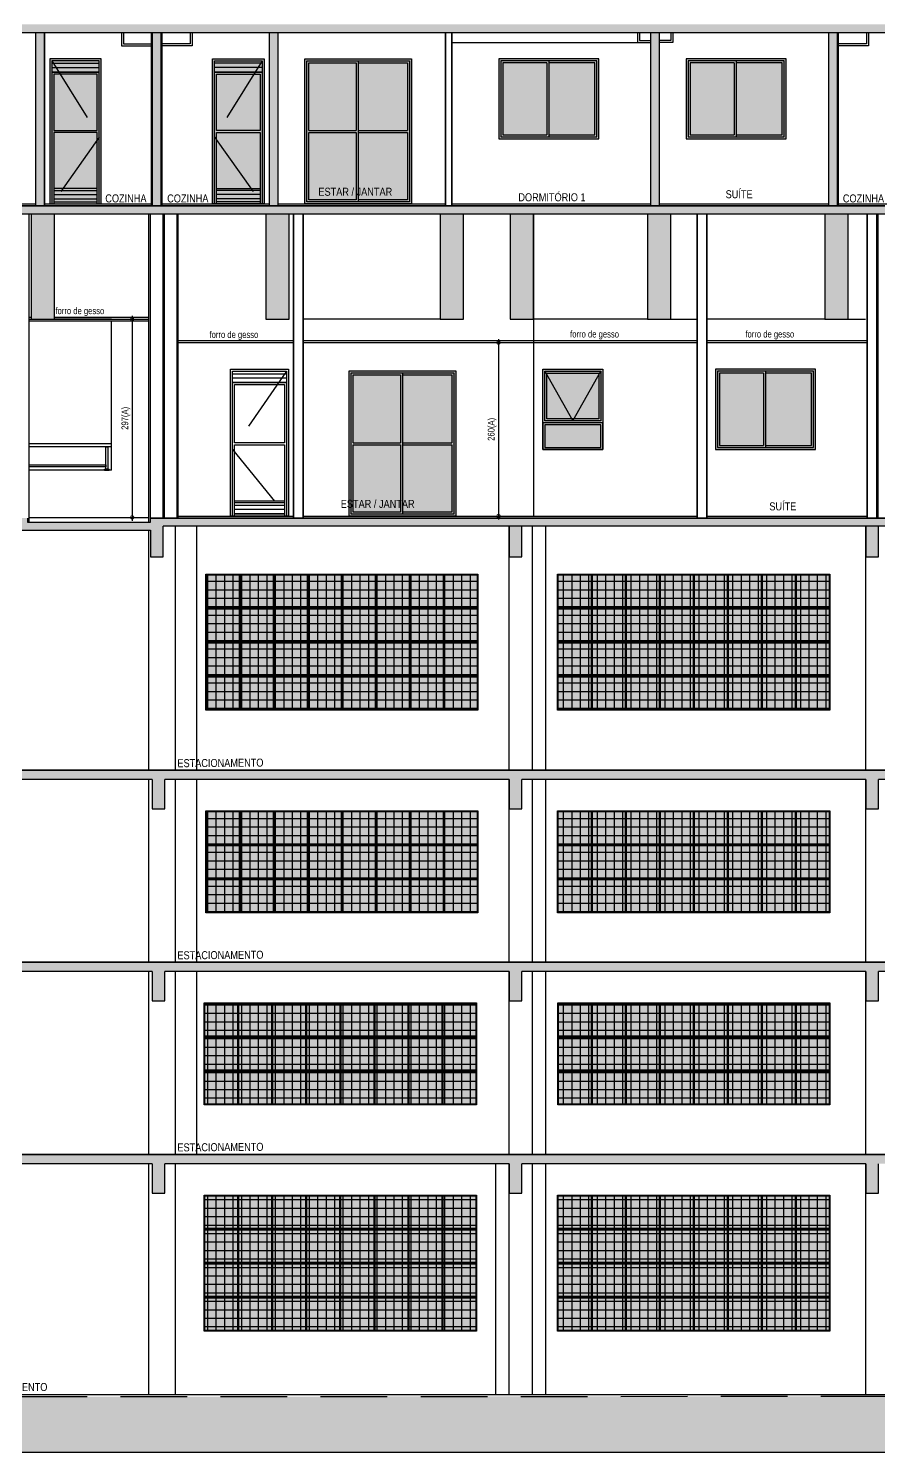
# Model space of a CAD drawing. Header units: metres. Extents: x -9138 to -7768, y 20 to 184.
# Drawn here: x -9044.33 to -9031.58, y 20.33 to 41.68 of the extents above; entities that cross this region are included whole.
import ezdxf
from ezdxf.enums import TextEntityAlignment as Align

# ---------------------------------------------------------------- set-up
doc = ezdxf.new("R2010")
doc.units = ezdxf.units.M
doc.linetypes.add('CTE ELEV$0$DASHEDX2', pattern=[1.5, 1, -0.5])
for name, color, linetype in [('ARQ-DIM EMBASAM', 2, 'Continuous'), ('CTE ELEV$0$ARQ-ALV ACAB', 4, 'Continuous'), ('CTE ELEV$0$ARQ-ALV OSSO', 5, 'Continuous'), ('CTE ELEV$0$ARQ-AUX', 7, 'Continuous'), ('CTE ELEV$0$ARQ-AUX1', 1, 'Continuous'), ('CTE ELEV$0$ARQ-CAX', 1, 'Continuous'), ('CTE ELEV$0$ARQ-DIM', 2, 'Continuous'), ('CTE ELEV$0$ARQ-EST', 2, 'Continuous'), ('CTE ELEV$0$ARQ-PRJ', 7, 'CTE ELEV$0$DASHEDX2'), ('CTE ELEV$0$ARQ-TXT', 2, 'Continuous'), ('CTE ELEV$0$ES-CORTE', 2, 'Continuous')]:
    doc.layers.add(name, color=color, linetype=linetype)
doc.layers.add('CTE ELEV$0$COR-CAIX', color=7, linetype='Continuous', true_color=0x45494e)
doc.styles.add('CTE ELEV$0$Adesa', font='ARIALN.TTF')
doc.dimstyles.new('CTE ELEV$0$ADESA 1-0050', dxfattribs={"dimtxt": 0.1, "dimasz": 0.1, "dimexe": 0.05, "dimexo": 0.05, "dimgap": 0.03, "dimtad": 1, "dimdec": 1, "dimlfac": 100, "dimzin": 12, "dimtxsty": 'CTE ELEV$0$Adesa', "dimblk": 'CTE ELEV$0$_DotSmall', "dimcen": 1, "dimdle": 0.05, "dimclrd": 1, "dimclre": 1, "dimclrt": 256, "dimazin": 3, "dimtm": 1e-09, "dimtfac": 1, "dimtdec": 1, "dimtmove": 1, "dimatfit": 0, "dimldrblk": 'CTE ELEV$0$_DotSmall', "dimfxl": 0.8, "dimtvp": 2, "dimtolj": 1, "dimtzin": 0, "dimarcsym": 0})

# ---------------------------------------------------------------- blocks, each defined once
blk = doc.blocks.new('CTE ELEV$0$V NEOREX 18')
at = {"layer": 'CTE ELEV$0$ARQ-AUX'}
h = blk.add_hatch(dxfattribs=at)
h.set_pattern_fill('NET', color=256, scale=0.04)
h.set_pattern_definition([(0, (0.255, 0.5), (0, 0.127), []), (90, (0.255, 0.5), (-0.127, 8e-18), [])])
h.paths.add_polyline_path([(0.01, 0.5), (0.01, 0.01), (0.5, 0.01), (0.5, 0.5)])
at = {"layer": 'CTE ELEV$0$COR-CAIX'}
h = blk.add_hatch(color=256, dxfattribs=at)
h.dxf.hatch_style = 1
h.paths.add_polyline_path([(0, 0.51), (0.51, 0.51), (0.51, 0), (0, 0)])
at = {"layer": 'CTE ELEV$0$ARQ-AUX'}
for points in [[(0, 0.51), (0.51, 0.51), (0.51, 0), (0, 0)], [(0.01, 0.5), (0.5, 0.5), (0.5, 0.01), (0.01, 0.01)]]:
    blk.add_lwpolyline(points, close=True, dxfattribs=at)
blk = doc.blocks.new('CTE ELEV$0$CT AA 1 ANDAR')
at = {"layer": 'CTE ELEV$0$ES-CORTE'}
h = blk.add_hatch(color=8, dxfattribs=at)
h.dxf.hatch_style = 1
h.paths.add_polyline_path([(-26.101, 3.6), (-31.555, 3.6), (-31.555, 3.46), (-26.101, 3.46)])
h.paths.add_polyline_path([(-31.775, 3.6), (-31.965, 3.6), (-31.965, 3.02), (-31.775, 3.02)])
h.paths.add_polyline_path([(-31.555, 0), (-31.555, 3.6), (-31.745, 3.6), (-31.745, 3.48), (-31.745, 0)])
h.paths.add_polyline_path([(-26.101, 3.6), (-26.101, 3.02), (-25.911, 3.02), (-25.911, 3.46), (-20.651, 3.46), (-20.651, 3.02), (-20.461, 3.02), (-20.461, 3.46), (-15.301, 3.46), (-15.301, 3.02), (-15.111, 3.02), (-15.111, 3.46), (-9.951, 3.46), (-9.951, 3.02), (-9.761, 3.02), (-9.761, 3.46), (-4.601, 3.46), (-4.601, 3.02), (-4.411, 3.02), (-4.411, 3.46), (-0.415, 3.46), (-0.415, 0), (-0.225, 0), (-0.225, 3.6)])
at = {"layer": 'CTE ELEV$0$ARQ-AUX'}
for p, q in [((-15.501, 0), (-15.501, 3.46)), ((-14.751, 0), (-14.751, 3.46))]:
    blk.add_line(p, q, dxfattribs=at)
at = {"layer": 'CTE ELEV$0$ARQ-AUX1'}
for p, q in [((-20.701, 0), (-20.701, 3.46)), ((-20.701, 0), (-20.701, 3.46)), ((-20.301, 0), (-20.301, 3.46)), ((-15.301, 0), (-15.301, 3.46)), ((-15.301, 0), (-15.301, 3.46)), ((-14.951, 0), (-14.951, 3.46)), ((-14.951, 0), (-14.951, 3.46)), ((-9.951, 0), (-9.951, 3.46)), ((-9.951, 0), (-9.951, 3.46))]:
    blk.add_line(p, q, dxfattribs=at)
at = {"layer": 'CTE ELEV$0$ES-CORTE'}
for p, q in [((-0.225, 3.6, 0), (-31.555, 3.6, 0)), ((-0.225, 3.6, 0), (-26.101, 3.6, 0)), ((-20.651, 3.46), (-25.911, 3.46)), ((-20.651, 3.46), (-25.911, 3.46)), ((-15.301, 3.46), (-20.461, 3.46)), ((-15.301, 3.46), (-20.461, 3.46)), ((-9.951, 3.46), (-15.111, 3.46)), ((-9.951, 3.46), (-15.111, 3.46)), ((-41.797, 0), (40.794, 0)), ((-41.797, 0), (40.794, 0))]:
    blk.add_line(p, q, dxfattribs=at)
for points in [[(-20.651, 3.46), (-20.651, 3.02), (-20.461, 3.02), (-20.461, 3.46)], [(-20.651, 3.46), (-20.651, 3.02), (-20.461, 3.02), (-20.461, 3.46)], [(-15.301, 3.46), (-15.301, 3.02), (-15.111, 3.02), (-15.111, 3.46)], [(-15.301, 3.46), (-15.301, 3.02), (-15.111, 3.02), (-15.111, 3.46)], [(-9.951, 3.46), (-9.951, 3.02), (-9.761, 3.02), (-9.761, 3.46)], [(-9.951, 3.46), (-9.951, 3.02), (-9.761, 3.02), (-9.761, 3.46)]]:
    blk.add_lwpolyline(points, dxfattribs=at)
at = {"layer": 'CTE ELEV$0$ARQ-AUX1'}
for p in [(-19.871, 2.48, 0), (-19.871, 2.48, 0), (-19.361, 2.48, 0), (-19.361, 2.48, 0), (-18.851, 2.48, 0), (-18.851, 2.48, 0), (-18.341, 2.48, 0), (-18.341, 2.48, 0), (-17.831, 2.48, 0), (-17.831, 2.48, 0), (-17.321, 2.48), (-17.321, 2.48), (-16.811, 2.48), (-16.811, 2.48), (-16.301, 2.48), (-16.301, 2.48), (-14.572, 2.48), (-14.572, 2.48), (-14.062, 2.48), (-14.062, 2.48), (-13.552, 2.48), (-13.552, 2.48), (-13.042, 2.48), (-13.042, 2.48), (-12.532, 2.48), (-12.532, 2.48), (-12.022, 2.48), (-12.022, 2.48), (-11.512, 2.48), (-11.512, 2.48), (-11.002, 2.48), (-11.002, 2.48), (-19.871, 1.97, 0), (-19.871, 1.97, 0), (-19.361, 1.97, 0), (-19.361, 1.97, 0), (-18.851, 1.97, 0), (-18.851, 1.97, 0), (-18.341, 1.97, 0), (-18.341, 1.97, 0), (-17.831, 1.97, 0), (-17.831, 1.97, 0), (-17.321, 1.97), (-17.321, 1.97), (-16.811, 1.97), (-16.811, 1.97), (-16.301, 1.97), (-16.301, 1.97), (-14.572, 1.97), (-14.572, 1.97), (-14.062, 1.97), (-14.062, 1.97), (-13.552, 1.97), (-13.552, 1.97), (-13.042, 1.97), (-13.042, 1.97), (-12.532, 1.97), (-12.532, 1.97), (-12.022, 1.97), (-12.022, 1.97), (-11.512, 1.97), (-11.512, 1.97), (-11.002, 1.97), (-11.002, 1.97), (-19.871, 1.46, 0), (-19.871, 1.46, 0), (-19.361, 1.46, 0), (-19.361, 1.46, 0), (-18.851, 1.46, 0), (-18.851, 1.46, 0), (-18.341, 1.46, 0), (-18.341, 1.46, 0), (-17.831, 1.46, 0), (-17.831, 1.46, 0), (-17.321, 1.46), (-17.321, 1.46), (-16.811, 1.46), (-16.811, 1.46), (-16.301, 1.46), (-16.301, 1.46), (-14.572, 1.46), (-14.572, 1.46), (-14.062, 1.46), (-14.062, 1.46), (-13.552, 1.46), (-13.552, 1.46), (-13.042, 1.46), (-13.042, 1.46), (-12.532, 1.46), (-12.532, 1.46), (-12.022, 1.46), (-12.022, 1.46), (-11.512, 1.46), (-11.512, 1.46), (-11.002, 1.46), (-11.002, 1.46), (-19.871, 0.95, 0), (-19.871, 0.95, 0), (-19.361, 0.95, 0), (-19.361, 0.95, 0), (-18.851, 0.95, 0), (-18.851, 0.95, 0), (-18.341, 0.95, 0), (-18.341, 0.95, 0), (-17.831, 0.95, 0), (-17.831, 0.95, 0), (-17.321, 0.95, 0), (-17.321, 0.95, 0), (-16.811, 0.95, 0), (-16.811, 0.95, 0), (-16.301, 0.95, 0), (-16.301, 0.95, 0), (-14.572, 0.95), (-14.572, 0.95), (-14.062, 0.95), (-14.062, 0.95), (-13.552, 0.95), (-13.552, 0.95), (-13.042, 0.95), (-13.042, 0.95), (-12.532, 0.95), (-12.532, 0.95), (-12.022, 0.95), (-12.022, 0.95), (-11.512, 0.95), (-11.512, 0.95), (-11.002, 0.95), (-11.002, 0.95)]:
    blk.add_blockref('CTE ELEV$0$V NEOREX 18', p, dxfattribs=at)
at = {"layer": 'CTE ELEV$0$ARQ-TXT', "style": 'CTE ELEV$0$Adesa'}
blk.add_text('ESTACIONAMENTO', height=0.12, rotation=0.4387, dxfattribs=at).set_placement((-22.868, 0.048, -0.035), align=Align.CENTER)
blk = doc.blocks.new('CTE ELEV$0$CT AA 2 ANDAR')
at = {"layer": 'CTE ELEV$0$ES-CORTE'}
h = blk.add_hatch(color=8, dxfattribs=at)
h.dxf.hatch_style = 1
h.paths.add_polyline_path([(-4.4108, 3.2749), (-0.4154, 3.2749), (-0.4154, 0.5349), (-0.2254, 0.5349), (-0.2254, 3.4149), (-31.7453, 3.4149), (-31.7453, 3.2749), (-31.7453, 0.5349), (-31.5553, 0.5349), (-31.5553, 3.2749), (-26.1008, 3.2749), (-26.1008, 2.8349), (-25.9108, 2.8349), (-25.9108, 3.2749), (-20.6508, 3.2749), (-20.6508, 2.8349), (-20.4608, 2.8349), (-20.4608, 3.2749), (-15.3008, 3.2749), (-15.3008, 2.8349), (-15.1108, 2.8349), (-15.1108, 3.2749), (-9.9508, 3.2749), (-9.9508, 2.8349), (-9.7608, 2.8349), (-9.7608, 3.2749), (-4.6008, 3.2749), (-4.6008, 2.835), (-4.4108, 2.8348)])
at = {"layer": 'CTE ELEV$0$ARQ-AUX'}
for p, q in [((-19.9808, 0.5349), (-19.9808, 3.2749)), ((-14.7508, 0.5349, 0), (-14.7508, 3.2749, 0))]:
    blk.add_line(p, q, dxfattribs=at)
at = {"layer": 'CTE ELEV$0$ARQ-AUX1'}
for p, q in [((-20.7008, 0.5349), (-20.7008, 3.2749)), ((-20.3008, 0.5349), (-20.3008, 3.2749)), ((-15.3008, 0.5349), (-15.3008, 3.2749)), ((-14.9508, 0.5349), (-14.9508, 3.2749)), ((-9.9508, 0.5349), (-9.9508, 3.2749))]:
    blk.add_line(p, q, dxfattribs=at)
at = {"layer": 'CTE ELEV$0$ES-CORTE'}
for p, q in [((-0.2254, 3.4149, 0), (-31.7453, 3.4149)), ((-20.6508, 3.2749), (-25.9108, 3.2749)), ((-15.3008, 3.2749), (-20.4608, 3.2749)), ((-9.9508, 3.2749), (-15.1108, 3.2749)), ((-4.6008, 3.2749), (-9.7608, 3.2749)), ((-26.1008, 0.5349, 0), (1.6062, 0.5349, 0))]:
    blk.add_line(p, q, dxfattribs=at)
for points in [[(-20.6508, 3.2749), (-20.6508, 2.8349), (-20.4608, 2.8349), (-20.4608, 3.2749)], [(-15.3008, 3.2749), (-15.3008, 2.8349), (-15.1108, 2.8349), (-15.1108, 3.2749)], [(-9.9508, 3.2749), (-9.9508, 2.8349), (-9.7608, 2.8349), (-9.7608, 3.2749)]]:
    blk.add_lwpolyline(points, dxfattribs=at)
at = {"layer": 'CTE ELEV$0$ARQ-AUX1'}
for p in [(-19.8708, 2.2956, 0), (-19.3608, 2.2956, 0), (-18.8508, 2.2956, 0), (-18.3408, 2.2956, 0), (-17.8308, 2.2956, 0), (-17.3208, 2.2956, 0), (-16.8108, 2.2956, 0), (-16.3008, 2.2956, 0), (-14.5715, 2.2956), (-14.0615, 2.2956), (-13.5515, 2.2956), (-13.0415, 2.2956), (-12.5315, 2.2956), (-12.0215, 2.2956), (-11.5115, 2.2956), (-11.0015, 2.2956), (-19.8708, 1.7856, 0), (-19.3608, 1.7856, 0), (-18.8508, 1.7856, 0), (-18.3408, 1.7856, 0), (-17.8308, 1.7856, 0), (-17.3208, 1.7856, 0), (-16.8108, 1.7856, 0), (-16.3008, 1.7856, 0), (-14.5715, 1.7856), (-14.0615, 1.7856), (-13.5515, 1.7856), (-13.0415, 1.7856), (-12.5315, 1.7856), (-12.0215, 1.7856), (-11.5115, 1.7856), (-11.0015, 1.7856), (-19.8708, 1.2756, 0), (-19.3608, 1.2756, 0), (-18.8508, 1.2756, 0), (-18.3408, 1.2756, 0), (-17.8308, 1.2756, 0), (-17.3208, 1.2756, 0), (-16.8108, 1.2756, 0), (-16.3008, 1.2756, 0), (-14.5715, 1.2756), (-14.0615, 1.2756), (-13.5515, 1.2756), (-13.0415, 1.2756), (-12.5315, 1.2756), (-12.0215, 1.2756), (-11.5115, 1.2756), (-11.0015, 1.2756)]:
    blk.add_blockref('CTE ELEV$0$V NEOREX 18', p, dxfattribs=at)
blk = doc.blocks.new('CTE ELEV$0$CT AA 3 ANDAR')
at = {"layer": 'CTE ELEV$0$ES-CORTE'}
h = blk.add_hatch(color=8, dxfattribs=at)
h.dxf.hatch_style = 1
h.paths.add_polyline_path([(-31.745, 2.88), (-31.745, 0), (-31.555, 0), (-31.555, 2.74), (-26.101, 2.74), (-26.101, 2.3), (-25.911, 2.3), (-25.911, 2.74), (-20.651, 2.74), (-20.651, 2.3), (-20.461, 2.3), (-20.461, 2.74), (-15.301, 2.74), (-15.301, 2.3), (-15.111, 2.3), (-15.111, 2.74), (-9.951, 2.74), (-9.951, 2.3), (-9.935, 2.3), (-9.761, 2.3), (-9.761, 2.74), (-4.601, 2.74), (-4.601, 2.3), (-4.411, 2.3), (-4.411, 2.74), (-0.415, 2.74), (-0.415, 0), (-0.225, 0), (-0.225, 2.88)])
at = {"layer": 'CTE ELEV$0$ARQ-AUX'}
for p, q in [((-19.981, 0, 0), (-19.981, 2.74, 0)), ((-14.751, 0, 0), (-14.751, 2.74, 0))]:
    blk.add_line(p, q, dxfattribs=at)
at = {"layer": 'CTE ELEV$0$ARQ-AUX1'}
for p, q in [((-20.701, 0), (-20.701, 2.74)), ((-20.301, 0, 0), (-20.301, 2.74, 0)), ((-15.301, 0), (-15.301, 2.74)), ((-14.951, 0), (-14.951, 2.74)), ((-9.951, 0), (-9.951, 2.74))]:
    blk.add_line(p, q, dxfattribs=at)
at = {"layer": 'CTE ELEV$0$ES-CORTE'}
for p, q in [((-0.225, 2.88, 0), (-31.745, 2.88)), ((-0.225, 2.88, 0), (-31.745, 2.88)), ((-20.651, 2.74), (-25.911, 2.74)), ((-15.301, 2.74), (-20.461, 2.74)), ((-9.951, 2.74), (-15.111, 2.74)), ((-4.601, 2.74), (-9.761, 2.74)), ((-31.745, 0), (1.894, 0, 0))]:
    blk.add_line(p, q, dxfattribs=at)
for points in [[(-20.651, 2.74), (-20.651, 2.3), (-20.461, 2.3), (-20.461, 2.74)], [(-15.301, 2.74), (-15.301, 2.3), (-15.111, 2.3), (-15.111, 2.74)], [(-9.951, 2.74), (-9.951, 2.3), (-9.761, 2.3), (-9.761, 2.74)]]:
    blk.add_lwpolyline(points, dxfattribs=at)
at = {"layer": 'CTE ELEV$0$ARQ-AUX1'}
for p in [(-19.848, 1.761, 0), (-19.338, 1.761, 0), (-18.828, 1.761, 0), (-18.318, 1.761, 0), (-17.808, 1.761, 0), (-17.298, 1.761, 0), (-16.788, 1.761, 0), (-16.278, 1.761, 0), (-14.572, 1.761), (-14.062, 1.761), (-13.552, 1.761), (-13.042, 1.761), (-12.532, 1.761), (-12.022, 1.761), (-11.512, 1.761), (-11.002, 1.761), (-19.848, 1.251, 0), (-19.338, 1.251, 0), (-18.828, 1.251, 0), (-18.318, 1.251, 0), (-17.808, 1.251, 0), (-17.298, 1.251, 0), (-16.788, 1.251, 0), (-16.278, 1.251, 0), (-14.572, 1.251), (-14.062, 1.251), (-13.552, 1.251), (-13.042, 1.251), (-12.532, 1.251), (-12.022, 1.251), (-11.512, 1.251), (-11.002, 1.251), (-19.848, 0.741, 0), (-19.338, 0.741, 0), (-18.828, 0.741, 0), (-18.318, 0.741, 0), (-17.808, 0.741, 0), (-17.298, 0.741, 0), (-16.788, 0.741, 0), (-16.278, 0.741, 0), (-14.572, 0.741), (-14.062, 0.741), (-13.552, 0.741), (-13.042, 0.741), (-12.532, 0.741), (-12.022, 0.741), (-11.512, 0.741), (-11.002, 0.741)]:
    blk.add_blockref('CTE ELEV$0$V NEOREX 18', p, dxfattribs=at)
blk = doc.blocks.new('CTE ELEV$0$CT AA 4 ANDAR')
at = {"layer": 'CTE ELEV$0$ARQ-DIM'}
h = blk.add_hatch(color=8, dxfattribs=at)
h.dxf.hatch_style = 1
h.paths.add_polyline_path([(-22.52, 4.32), (-31.745, 4.32), (-31.745, 4.17), (-31.745, 0.54), (-31.555, 0.54), (-31.555, 4.2), (-26.101, 4.2), (-22.66, 4.2), (-22.66, 4.14), (-20.676, 4.14), (-20.676, 3.74), (-20.486, 3.74), (-20.486, 4.2), (-15.301, 4.2), (-0.225, 4.2), (-0.225, 4.32), (-20.676, 4.32), (-20.676, 4.26), (-22.52, 4.26)])
h = blk.add_hatch(color=8, dxfattribs=at)
h.dxf.hatch_style = 1
h.paths.add_polyline_path([(-15.111, 4.2), (-15.301, 4.2), (-15.301, 3.74), (-15.111, 3.74)])
h.paths.add_polyline_path([(-9.761, 4.2), (-9.951, 4.2), (-9.951, 3.74), (-9.761, 3.74)])
h.paths.add_polyline_path([(-4.411, 4.2), (-4.601, 4.2), (-4.601, 3.74), (-4.411, 3.74)])
at = {"layer": 'CTE ELEV$0$ARQ-AUX'}
for p, q in [((-19.981, 0.54), (-19.981, 4.2)), ((-14.751, 0.54, 0), (-14.751, 4.2, 0))]:
    blk.add_line(p, q, dxfattribs=at)
at = {"layer": 'CTE ELEV$0$ARQ-AUX1'}
for p, q in [((-20.701, 0.54), (-20.701, 4.14)), ((-20.301, 0.54), (-20.301, 4.2)), ((-15.301, 0.54), (-15.301, 4.2)), ((-14.951, 0.54), (-14.951, 4.2)), ((-9.951, 0.54), (-9.951, 4.2))]:
    blk.add_line(p, q, dxfattribs=at)
at = {"layer": 'CTE ELEV$0$ARQ-DIM'}
blk.add_lwpolyline([(-22.66, 4.2), (-22.66, 4.14), (-20.676, 4.14)], dxfattribs=at)
at = {"layer": 'CTE ELEV$0$ES-CORTE'}
for p, q in [((-0.225, 4.32, 0), (-20.676, 4.32, 0)), ((-15.301, 4.2), (-20.486, 4.2)), ((-0.225, 4.2, 0), (-20.486, 4.2)), ((-9.951, 4.2), (-15.111, 4.2)), ((-4.601, 4.2), (-9.761, 4.2)), ((-31.745, 0.54), (-0.225, 0.54, 0))]:
    blk.add_line(p, q, dxfattribs=at)
for points in [[(-20.676, 4.14), (-20.676, 3.74), (-20.486, 3.74), (-20.486, 4.2)], [(-15.301, 4.2), (-15.301, 3.74), (-15.111, 3.74), (-15.111, 4.2)], [(-9.951, 4.2), (-9.951, 3.74), (-9.761, 3.74), (-9.761, 4.2)]]:
    blk.add_lwpolyline(points, dxfattribs=at)
at = {"layer": 'CTE ELEV$0$ARQ-AUX1'}
for p in [(-19.848, 2.971, 0), (-19.338, 2.971, 0), (-18.828, 2.971, 0), (-18.318, 2.971, 0), (-17.808, 2.971, 0), (-17.298, 2.971, 0), (-16.788, 2.971, 0), (-16.278, 2.971, 0), (-14.572, 2.971, 0), (-14.062, 2.971, 0), (-13.552, 2.971, 0), (-13.042, 2.971, 0), (-12.532, 2.971, 0), (-12.022, 2.971, 0), (-11.512, 2.971, 0), (-11.002, 2.971, 0), (-19.848, 2.461, 0), (-19.338, 2.461, 0), (-18.828, 2.461, 0), (-18.318, 2.461, 0), (-17.808, 2.461, 0), (-17.298, 2.461, 0), (-16.788, 2.461, 0), (-16.278, 2.461, 0), (-14.572, 2.461, 0), (-14.062, 2.461, 0), (-13.552, 2.461, 0), (-13.042, 2.461, 0), (-12.532, 2.461, 0), (-12.022, 2.461, 0), (-11.512, 2.461, 0), (-11.002, 2.461, 0), (-19.848, 1.951, 0), (-19.338, 1.951, 0), (-18.828, 1.951, 0), (-18.318, 1.951, 0), (-17.808, 1.951, 0), (-17.298, 1.951, 0), (-16.788, 1.951, 0), (-16.278, 1.951, 0), (-14.572, 1.951, 0), (-14.062, 1.951, 0), (-13.552, 1.951, 0), (-13.042, 1.951, 0), (-12.532, 1.951, 0), (-12.022, 1.951, 0), (-11.512, 1.951, 0), (-11.002, 1.951, 0), (-19.848, 1.441, 0), (-19.338, 1.441, 0), (-18.828, 1.441, 0), (-18.318, 1.441, 0), (-17.808, 1.441, 0), (-17.298, 1.441, 0), (-16.788, 1.441, 0), (-16.278, 1.441, 0), (-14.572, 1.441, 0), (-14.062, 1.441, 0), (-13.552, 1.441, 0), (-13.042, 1.441, 0), (-12.532, 1.441, 0), (-12.022, 1.441, 0), (-11.512, 1.441, 0), (-11.002, 1.441, 0)]:
    blk.add_blockref('CTE ELEV$0$V NEOREX 18', p, dxfattribs=at)
blk = doc.blocks.new('CTE ELEV$0$V P 160x220')
at = {"layer": 'CTE ELEV$0$COR-CAIX'}
h = blk.add_hatch(color=256, dxfattribs=at)
h.dxf.hatch_style = 1
h.paths.add_polyline_path([(0, 2.175), (1.6, 2.175), (1.6, 0), (0, 0)])
h = blk.add_hatch(color=254, dxfattribs=at)
h.dxf.hatch_style = 1
h.paths.add_polyline_path([(0.77, 2.115), (0.06, 2.115), (0.06, 1.1), (0.77, 1.1)])
h.paths.add_polyline_path([(1.54, 2.115), (0.8, 2.115), (0.8, 1.1), (1.54, 1.1)])
h.paths.add_polyline_path([(1.54, 1.07), (0.8, 1.07), (0.8, 0.06), (1.54, 0.06)])
h.paths.add_polyline_path([(0.77, 1.07), (0.06, 1.07), (0.06, 0.06), (0.77, 0.06)])
at = {"layer": 'CTE ELEV$0$ARQ-CAX'}
for p, q in [((0.06, 1.1), (0.77, 1.1)), ((0.06, 1.07), (0.77, 1.07)), ((0.8, 1.1), (1.54, 1.1)), ((0.8, 1.07), (1.54, 1.07))]:
    blk.add_line(p, q, dxfattribs=at)
for points in [[(0, 2.175), (1.6, 2.175), (1.6, 0), (0, 0)], [(0.03, 2.145), (1.57, 2.145), (1.57, 0.03), (0.03, 0.03)]]:
    blk.add_lwpolyline(points, close=True, dxfattribs=at)
for points in [[(0.8, 2.145), (0.8, 0.03)], [(0.06, 1.1), (0.06, 2.115), (0.77, 2.115)], [(0.77, 2.115), (0.77, 1.1)], [(0.8, 2.115), (1.54, 2.115), (1.54, 1.1)], [(0.77, 0.06), (0.06, 0.06), (0.06, 1.07)], [(0.77, 1.07), (0.77, 0.06)], [(1.54, 1.07), (1.54, 0.06), (0.8, 0.06)]]:
    blk.add_lwpolyline(points, dxfattribs=at)
blk = doc.blocks.new('CTE ELEV$0$V J 150x120')
at = {"layer": 'CTE ELEV$0$COR-CAIX'}
h = blk.add_hatch(color=256, dxfattribs=at)
h.dxf.hatch_style = 1
h.paths.add_polyline_path([(1.5, 1.2), (0, 1.2), (0, 0), (1.5, 0)])
h = blk.add_hatch(color=254, dxfattribs=at)
h.dxf.hatch_style = 1
h.paths.add_polyline_path([(0.72, 1.14), (0.06, 1.14), (0.06, 0.06), (0.72, 0.06)])
h.paths.add_polyline_path([(0.75, 0.06), (1.44, 0.06), (1.44, 1.14), (0.75, 1.14)])
for points in [[(1.5, 1.2), (0, 1.2), (0, 0), (1.5, 0)], [(1.47, 1.17), (0.03, 1.17), (0.03, 0.03), (1.47, 0.03)]]:
    blk.add_lwpolyline(points, close=True)
for points in [[(0.72, 1.14), (0.06, 1.14), (0.06, 0.06), (0.72, 0.06)], [(0.72, 1.14), (0.72, 0.06)], [(0.75, 1.17), (0.75, 0.03)], [(0.75, 0.06), (1.44, 0.06), (1.44, 1.14), (0.75, 1.14)]]:
    blk.add_lwpolyline(points)
blk = doc.blocks.new('CTE ELEV$0$V P 80X220 VP')
h = blk.add_hatch()
h.set_pattern_fill('LINE', scale=0.02)
h.set_pattern_definition([(0, (24.38124, -4.07294), (0, 0.0635), [])])
h.paths.add_polyline_path([(-0.84, 2.17), (-0.03, 2.169), (-0.03, 2), (-0.84, 2)])
h.paths.add_polyline_path([(-0.81, 0.2), (-0.06, 0.2), (-0.06, 0.03), (-0.81, 0.03)])
for points in [[(-0.87, 0), (-0.87, 2.2), (0, 2.2), (0, 0)], [(-0.84, 0), (-0.84, 2), (-0.03, 2), (-0.03, 0)], [(-0.81, 1.1), (-0.81, 1.97), (-0.06, 1.97), (-0.06, 1.1)], [(-0.06, 1.1), (-0.81, 1.1)], [(-0.81, 1.07), (-0.06, 1.07)], [(-0.06, 1.07), (-0.06, 0)], [(-0.81, 0.23), (-0.06, 0.23)], [(0, 0), (-0.87, 0)], [(-0.06, 0.2), (-0.81, 0.2)], [(-0.06, 0.03), (-0.81, 0.03)]]:
    blk.add_lwpolyline(points)
blk.add_lwpolyline([(-0.84, 2.17), (-0.03, 2.17), (-0.03, 2), (-0.84, 2)], close=True)
at = {"elevation": 0}
blk.add_lwpolyline([(-0.81, 0), (-0.81, 1.07)], dxfattribs=at)
at = {"layer": 'CTE ELEV$0$ARQ-PRJ'}
blk.add_lwpolyline([(-0.03, 2.17), (-0.84, 1), (-0.03, 0)], dxfattribs=at)
blk = doc.blocks.new('CTE ELEV$0$V J 90x120')
at = {"layer": 'CTE ELEV$0$COR-CAIX', "transparency": 33554687}
h = blk.add_hatch(color=256, dxfattribs=at)
h.dxf.hatch_style = 1
h.paths.add_polyline_path([(0, 1.2), (0.9, 1.2), (0.9, 0.4), (0, 0.4)])
h.paths.add_polyline_path([(0, 0), (0.9, 0), (0.9, 0.4), (0, 0.4)])
h = blk.add_hatch(color=254, dxfattribs=at)
h.dxf.hatch_style = 1
h.paths.add_polyline_path([(0.84, 1.117), (0.84, 1.14), (0.06, 1.14), (0.06, 1.117), (0.433, 0.46), (0.467, 0.46)])
h.paths.add_polyline_path([(0.06, 1.117), (0.06, 0.46), (0.433, 0.46)], flags=17)
h.paths.add_polyline_path([(0.84, 1.117), (0.467, 0.46), (0.84, 0.46)], flags=17)
h.paths.add_polyline_path([(0.87, 0.37), (0.03, 0.37), (0.03, 0.03), (0.87, 0.03)])
for points in [[(0, 1.2), (0.9, 1.2), (0.9, 0), (0, 0)], [(0, 1.2), (0.9, 1.2), (0.9, 0.4), (0, 0.4)], [(0.03, 1.17), (0.87, 1.17), (0.87, 0.43), (0.03, 0.43)], [(0.06, 1.14), (0.84, 1.14), (0.84, 0.46), (0.06, 0.46)], [(0, 0), (0.9, 0), (0.9, 0.4), (0, 0.4)], [(0.03, 0.03), (0.87, 0.03), (0.87, 0.37), (0.03, 0.37)]]:
    blk.add_lwpolyline(points, close=True)
at = {"layer": 'CTE ELEV$0$ARQ-PRJ'}
blk.add_lwpolyline([(0.03, 1.17), (0.45, 0.43), (0.87, 1.17)], dxfattribs=at)
blk = doc.blocks.new('CTE ELEV$0$CT AA PUC')
h = blk.add_hatch(color=8)
h.dxf.hatch_style = 1
h.paths.add_polyline_path([(-31.535, 4.56), (-0.205, 4.56), (-0.205, 4.68), (-31.725, 4.68), (-31.725, 4.56), (-31.725, 0), (-31.535, 0)])
h.paths.add_polyline_path([(-27.366, 4.56), (-27.716, 4.56), (-27.716, 2.98), (-27.366, 2.98)], flags=17)
h.paths.add_polyline_path([(-25.245, 4.56), (-25.845, 4.56), (-25.845, 2.98), (-25.245, 2.98)], flags=17)
h.paths.add_polyline_path([(-22.096, 4.56), (-22.446, 4.56), (-22.446, 2.98), (-22.096, 2.98)], flags=17)
h.paths.add_polyline_path([(-18.576, 4.56), (-18.926, 4.56), (-18.926, 2.98), (-18.576, 2.98)], flags=17)
h.paths.add_polyline_path([(-15.962, 4.56), (-16.312, 4.56), (-16.312, 2.98), (-15.962, 2.98)], flags=17)
h.paths.add_polyline_path([(-14.913, 4.56), (-15.263, 4.56), (-15.263, 2.98), (-14.913, 2.98)], flags=17)
h.paths.add_polyline_path([(-12.856, 4.56), (-13.206, 4.56), (-13.206, 2.98), (-12.856, 2.98)], flags=17)
h.paths.add_polyline_path([(-10.196, 4.56), (-10.546, 4.56), (-10.546, 2.98), (-10.196, 2.98)], flags=17)
h.paths.add_polyline_path([(-8.436, 4.56), (-8.786, 4.56), (-8.786, 2.98), (-8.436, 2.98)], flags=17)
h.paths.add_polyline_path([(-4.636, 4.56), (-4.986, 4.56), (-4.986, 2.98), (-4.636, 2.98)], flags=17)
h.paths.add_polyline_path([(-2.716, 4.56), (-3.066, 4.56), (-3.066, 2.98), (-2.716, 2.98)], flags=17)
h.paths.add_polyline_path([(-0.205, 4.56), (-0.355, 4.56), (-0.355, 0), (-0.205, 0)], flags=17)
h = blk.add_hatch(color=8)
h.dxf.hatch_style = 1
h.paths.add_polyline_path([(-31.535, 4.56), (-0.205, 4.56), (-0.205, 4.68), (-31.725, 4.68), (-31.725, 4.56), (-31.725, 0), (-31.535, 0)])
h.paths.add_polyline_path([(-27.366, 4.56), (-27.716, 4.56), (-27.716, 2.98), (-27.366, 2.98)], flags=17)
h.paths.add_polyline_path([(-25.245, 4.56), (-25.845, 4.56), (-25.845, 2.98), (-25.245, 2.98)], flags=17)
h.paths.add_polyline_path([(-22.096, 4.56), (-22.446, 4.56), (-22.446, 2.98), (-22.096, 2.98)], flags=17)
h.paths.add_polyline_path([(-18.576, 4.56), (-18.926, 4.56), (-18.926, 2.98), (-18.576, 2.98)], flags=17)
h.paths.add_polyline_path([(-15.962, 4.56), (-16.312, 4.56), (-16.312, 2.98), (-15.962, 2.98)], flags=17)
h.paths.add_polyline_path([(-14.913, 4.56), (-15.263, 4.56), (-15.263, 2.98), (-14.913, 2.98)], flags=17)
h.paths.add_polyline_path([(-12.856, 4.56), (-13.206, 4.56), (-13.206, 2.98), (-12.856, 2.98)], flags=17)
h.paths.add_polyline_path([(-10.196, 4.56), (-10.546, 4.56), (-10.546, 2.98), (-10.196, 2.98)], flags=17)
h.paths.add_polyline_path([(-8.436, 4.56), (-8.786, 4.56), (-8.786, 2.98), (-8.436, 2.98)], flags=17)
h.paths.add_polyline_path([(-4.636, 4.56), (-4.986, 4.56), (-4.986, 2.98), (-4.636, 2.98)], flags=17)
h.paths.add_polyline_path([(-2.716, 4.56), (-3.066, 4.56), (-3.066, 2.98), (-2.716, 2.98)], flags=17)
h.paths.add_polyline_path([(-0.205, 4.56), (-0.355, 4.56), (-0.355, 0), (-0.205, 0)], flags=17)
for p, q in [((-22.474, 2.955, 0), (-20.68, 2.955, 0)), ((-21.24, 2.98, 0), (-22.096, 2.98, 0)), ((-21.24, 0.72, 0), (-21.24, 2.955, 0))]:
    blk.add_line(p, q)
at = {"ltscale": 0.05}
for p, q in [((-21.346, 0.735, 0), (-21.276, 0.735, 0)), ((-21.346, 0.72, 0), (-21.346, 0.735, 0)), ((-21.276, 0.72, 0), (-21.276, 0.735, 0)), ((-21.276, 0.72, 0), (-21.276, 0.735, 0))]:
    blk.add_line(p, q, dxfattribs=at)
at = {"ltscale": 0.05, "elevation": 0}
for points in [[(-22.474, 1.12), (-21.246, 1.12), (-21.246, 1.07), (-22.474, 1.07)], [(-21.346, 0.72), (-21.276, 0.72)], [(-21.346, 0.72), (-21.276, 0.72)]]:
    blk.add_lwpolyline(points, dxfattribs=at)
at = {"elevation": 0}
blk.add_lwpolyline([(-21.326, 1.07), (-21.296, 1.07), (-21.296, 0.735), (-21.326, 0.735)], close=True, dxfattribs=at)
for points in [[(-22.474, 0.8), (-21.326, 0.8), (-21.326, 0.77), (-22.474, 0.77)], [(-21.24, 0.72), (-22.474, 0.72)]]:
    blk.add_lwpolyline(points, dxfattribs=at)
at = {"layer": 'CTE ELEV$0$ARQ-ALV ACAB'}
for p, q in [((-22.474, -0.06, 0), (-22.474, 4.56, 0)), ((-22.474, -0.06, 0), (-22.474, 4.56, 0)), ((-20.68, -0.06, 0), (-20.68, 4.56, 0)), ((-20.68, -0.06, 0), (-20.68, 4.56, 0)), ((-20.24, 0, 0), (-20.24, 4.56, 0)), ((-20.24, 0, 0), (-20.24, 4.56, 0)), ((-18.511, 0, 0), (-18.511, 4.56, 0)), ((-18.511, 0, 0), (-18.511, 4.56, 0)), ((-18.361, 0, 0), (-18.361, 4.56, 0)), ((-18.361, 0, 0), (-18.361, 4.56, 0)), ((-12.461, 0, 0), (-12.461, 4.56, 0)), ((-12.461, 0, 0), (-12.461, 4.56, 0)), ((-12.311, 0, 0), (-12.311, 4.56, 0)), ((-12.311, 0, 0), (-12.311, 4.56, 0)), ((-9.91, 0, 0), (-9.91, 4.56, 0)), ((-9.91, 0, 0), (-9.91, 4.56, 0)), ((-22.474, 0.01, 0), (-20.68, 0.01, 0)), ((-22.474, 0.01, 0), (-20.68, 0.01, 0)), ((-20.24, 0.03, 0), (-18.511, 0.03, 0)), ((-20.24, 0.03, 0), (-18.511, 0.03, 0)), ((-18.361, 0.03, 0), (-12.461, 0.03, 0)), ((-18.361, 0.03, 0), (-12.461, 0.03, 0)), ((-12.311, 0.03, 0), (-9.91, 0.03, 0)), ((-12.311, 0.03, 0), (-9.91, 0.03, 0))]:
    blk.add_line(p, q, dxfattribs=at)
at = {"layer": 'CTE ELEV$0$ARQ-ALV OSSO'}
for p, q in [((-20.655, 0, 0), (-20.655, 4.56, 0)), ((-20.655, 0, 0), (-20.655, 4.56, 0)), ((-20.465, 0, 0), (-20.465, 4.56, 0)), ((-20.465, 0, 0), (-20.465, 4.56, 0)), ((-20.445, 0, 0), (-20.445, 4.56, 0)), ((-20.445, 0, 0), (-20.445, 4.56, 0)), ((-20.255, 0, 0), (-20.255, 4.56, 0)), ((-20.255, 0, 0), (-20.255, 4.56, 0)), ((-18.506, 0, 0), (-18.506, 4.56, 0)), ((-18.506, 0, 0), (-18.506, 4.56, 0)), ((-18.366, 0, 0), (-18.366, 4.56, 0)), ((-18.366, 0, 0), (-18.366, 4.56, 0)), ((-12.456, 0, 0), (-12.456, 4.56, 0)), ((-12.456, 0, 0), (-12.456, 4.56, 0)), ((-12.316, 0, 0), (-12.316, 4.56, 0)), ((-12.316, 0, 0), (-12.316, 4.56, 0)), ((-9.905, 0, 0), (-9.905, 4.56, 0)), ((-9.905, 0, 0), (-9.905, 4.56, 0)), ((-9.765, 0, 0), (-9.765, 4.56, 0)), ((-9.765, 0, 0), (-9.765, 4.56, 0)), ((-9.745, 0, 0), (-9.745, 4.56, 0)), ((-9.745, 0, 0), (-9.745, 4.56, 0))]:
    blk.add_line(p, q, dxfattribs=at)
at = {"layer": 'CTE ELEV$0$ARQ-AUX1'}
for p, q in [((-14.908, 0.03, 0), (-14.908, 4.56, 0)), ((-14.908, 0.03, 0), (-14.908, 4.56, 0)), ((-22.474, 3.01, 0), (-22.446, 3.01, 0)), ((-22.096, 3.01, 0), (-20.68, 3.01, 0)), ((-22.474, 2.98, 0), (-20.68, 2.98, 0)), ((-20.24, 2.66, 0), (-18.511, 2.66, 0)), ((-20.24, 2.63, 0), (-18.511, 2.63, 0)), ((-18.361, 2.66, 0), (-12.461, 2.66, 0)), ((-18.361, 2.63, 0), (-12.461, 2.63, 0)), ((-12.311, 2.66, 0), (-9.91, 2.66, 0)), ((-12.311, 2.63, 0), (-9.91, 2.63, 0))]:
    blk.add_line(p, q, dxfattribs=at)
at = {"layer": 'CTE ELEV$0$ARQ-AUX1', "elevation": 0}
for points in [[(-16.312, 2.98), (-18.361, 2.98)], [(-16.312, 2.98), (-18.361, 2.98)], [(-13.206, 2.98), (-14.908, 2.98)], [(-13.206, 2.98), (-14.908, 2.98)], [(-12.856, 2.98), (-12.461, 2.98)], [(-12.856, 2.98), (-12.461, 2.98)], [(-10.546, 2.98), (-12.311, 2.98)], [(-10.546, 2.98), (-12.311, 2.98)]]:
    blk.add_lwpolyline(points, dxfattribs=at)
at = {"layer": 'CTE ELEV$0$ES-CORTE'}
for p, q in [((-31.725, 4.68, 0), (-0.025, 4.68, 0)), ((-31.725, 4.68, 0), (-0.025, 4.68, 0)), ((-31.535, 4.56, 0), (-0.355, 4.56, 0)), ((-31.535, 4.56, 0), (-0.355, 4.56, 0)), ((-0.205, 0, 0), (-20.655, 0, 0)), ((-0.205, 0, 0), (-20.655, 0, 0)), ((-20.655, 0, 0), (-0.205, 0, 0)), ((-20.655, 0, 0), (-0.205, 0, 0))]:
    blk.add_line(p, q, dxfattribs=at)
at = {"layer": 'CTE ELEV$0$ES-CORTE', "elevation": 0}
for points in [[(-22.446, 4.56), (-22.446, 2.98), (-22.096, 2.98), (-22.096, 4.56)], [(-22.446, 4.56), (-22.446, 2.98), (-22.096, 2.98), (-22.096, 4.56)], [(-18.926, 4.56), (-18.926, 2.98), (-18.576, 2.98), (-18.576, 4.56)], [(-18.926, 4.56), (-18.926, 2.98), (-18.576, 2.98), (-18.576, 4.56)], [(-16.312, 4.56), (-16.312, 2.98), (-15.962, 2.98), (-15.962, 4.56)], [(-16.312, 4.56), (-16.312, 2.98), (-15.962, 2.98), (-15.962, 4.56)], [(-15.263, 4.56), (-15.263, 2.98), (-14.913, 2.98), (-14.913, 4.56)], [(-15.263, 4.56), (-15.263, 2.98), (-14.913, 2.98), (-14.913, 4.56)], [(-13.206, 4.56), (-13.206, 2.98), (-12.856, 2.98), (-12.856, 4.56)], [(-13.206, 4.56), (-13.206, 2.98), (-12.856, 2.98), (-12.856, 4.56)], [(-10.546, 4.56), (-10.546, 2.98), (-10.196, 2.98), (-10.196, 4.56)], [(-10.546, 4.56), (-10.546, 2.98), (-10.196, 2.98), (-10.196, 4.56)], [(-22.499, 0), (-22.499, -0.06), (-20.655, -0.06), (-20.655, 0)], [(-22.499, 0), (-22.499, -0.06), (-20.655, -0.06), (-20.655, 0)]]:
    blk.add_lwpolyline(points, dxfattribs=at)
at = {"layer": 'CTE ELEV$0$ARQ-CAX'}
for name, p in [('CTE ELEV$0$V P 80X220 VP', (-18.586, 0.03, 0)), ('CTE ELEV$0$V P 80X220 VP', (-18.586, 0.03, 0)), ('CTE ELEV$0$V P 160x220', (-17.676, 0.03, 0)), ('CTE ELEV$0$V P 160x220', (-17.676, 0.03, 0)), ('CTE ELEV$0$V J 90x120', (-14.775, 1.03, 0)), ('CTE ELEV$0$V J 90x120', (-14.775, 1.03, 0)), ('CTE ELEV$0$V J 150x120', (-12.186, 1.03, 0)), ('CTE ELEV$0$V J 150x120', (-12.186, 1.03, 0))]:
    blk.add_blockref(name, p, dxfattribs=at)
at = {"layer": 'CTE ELEV$0$ARQ-TXT', "style": 'CTE ELEV$0$Adesa'}
for s, height, p in [('forro de gesso', 0.1, (-21.716, 3.095, 0)), ('forro de gesso', 0.1, (-19.406, 2.738, 0)), ('forro de gesso', 0.1, (-13.998, 2.745, 0)), ('forro de gesso', 0.1, (-11.37, 2.745, 0)), ('ESTAR / JANTAR', 0.12, (-17.25, 0.215, 0)), ('ESTAR / JANTAR', 0.12, (-17.25, 0.215, 0)), ('SUÍTE', 0.12, (-11.175, 0.19, 0)), ('SUÍTE', 0.12, (-11.175, 0.19, 0))]:
    blk.add_text(s, height=height, dxfattribs=at).set_placement(p, align=Align.MIDDLE)
blk = doc.blocks.new('CTE ELEV$0$V P 80x220')
at = {"layer": 'CTE ELEV$0$ARQ-CAX'}
h = blk.add_hatch(dxfattribs=at)
h.set_pattern_fill('LINE', scale=0.02)
h.set_pattern_definition([(0, (0.74004, 2.16916), (0, 0.0635), [])])
h.paths.add_polyline_path([(0.74, 2.145), (0.03, 2.145), (0.03, 2), (0.74, 2)])
h.paths.add_polyline_path([(0.71, 0.2), (0.06, 0.2), (0.06, 0.03), (0.71, 0.03)])
at = {"layer": 'CTE ELEV$0$COR-CAIX'}
h = blk.add_hatch(color=256, dxfattribs=at)
h.dxf.hatch_style = 1
h.paths.add_polyline_path([(0.77, 0), (0.77, 2.175), (0, 2.175), (0, 0)])
h = blk.add_hatch(color=254, dxfattribs=at)
h.dxf.hatch_style = 1
h.paths.add_polyline_path([(0.71, 1.945), (0.154, 1.945), (0.678, 1.1), (0.71, 1.1)])
h.paths.add_polyline_path([(0.154, 1.945), (0.06, 1.945), (0.06, 1.1), (0.678, 1.1)])
h.paths.add_polyline_path([(0.71, 0.958), (0.71, 1.048), (0.697, 1.07), (0.06, 1.07), (0.06, 0.23), (0.193, 0.23)])
h.paths.add_polyline_path([(0.71, 0.958), (0.193, 0.23), (0.71, 0.23)], flags=17)
at = {"layer": 'CTE ELEV$0$ARQ-CAX'}
for points in [[(0.77, 0), (0.77, 2.175), (0, 2.175), (0, 0)], [(0.74, 2.145), (0.03, 2.145), (0.03, 1.975), (0.74, 1.975)]]:
    blk.add_lwpolyline(points, close=True, dxfattribs=at)
for points in [[(0.74, 0), (0.74, 1.975), (0.03, 1.975), (0.03, 0)], [(0.71, 1.1), (0.71, 1.945), (0.06, 1.945), (0.06, 1.1)], [(0.06, 1.1), (0.71, 1.1)], [(0.06, 1.07), (0.06, 0)], [(0.71, 1.07), (0.06, 1.07)], [(0.71, 0), (0.71, 1.07)], [(0.71, 0.23), (0.06, 0.23)], [(0.06, 0.2), (0.71, 0.2)], [(0.06, 0.03), (0.71, 0.03)], [(0, 0), (0.77, 0)]]:
    blk.add_lwpolyline(points, dxfattribs=at)
at = {"layer": 'CTE ELEV$0$ARQ-PRJ'}
blk.add_lwpolyline([(0.03, 2.145), (0.74, 1), (0.03, 0)], dxfattribs=at)
blk = doc.blocks.new('CTE ELEV$0$CT AA TIPO')
at = {"layer": 'CTE ELEV$0$ARQ-EST'}
h = blk.add_hatch(color=8, dxfattribs=at)
h.dxf.hatch_style = 1
h.paths.add_polyline_path([(-0.18, 2.72), (-31.7, 2.72), (-31.7, 2.6), (-0.31, 2.6), (-0.31, 0), (-0.18, 0)])
h = blk.add_hatch(color=8, dxfattribs=at)
h.dxf.hatch_style = 1
h.paths.add_polyline_path([(-10.33, 2.6), (-10.4599, 2.6), (-10.4599, 0), (-10.33, 0)])
h.paths.add_polyline_path([(-8.58, 2.6), (-8.71, 2.6), (-8.71, 0), (-8.58, 0)])
h.paths.add_polyline_path([(-2.84, 2.6), (-2.97, 2.6), (-2.97, 0), (-2.84, 0)])
h.paths.add_polyline_path([(-31.57, 2.6), (-31.7, 2.6), (-31.7, 0), (-31.57, 0)])
h.paths.add_polyline_path([(-27.49, 2.6), (-27.6199, 2.6), (-27.6199, 0), (-27.49, 0)])
h.paths.add_polyline_path([(-22.2199, 2.6), (-22.35, 2.6), (-22.35, 0), (-22.2199, 0)])
h.paths.add_polyline_path([(-18.72, 2.6), (-18.85, 2.6), (-18.85, 0), (-18.72, 0)])
h.paths.add_polyline_path([(-20.47, 2.6), (-20.6, 2.6), (-20.6, 0), (-20.47, 0)])
h.paths.add_polyline_path([(-13, 2.6), (-13.13, 2.6), (-13.13, 0), (-13, 0)])
at = {"layer": 'CTE ELEV$0$ARQ-ALV ACAB'}
for p, q in [((-22.2149, 0), (-22.2149, 2.6)), ((-20.615, 0, 0), (-20.615, 2.6, 0)), ((-20.455, 0, 0), (-20.455, 2.6, 0)), ((-16.21, 0, 0), (-16.21, 2.6, 0)), ((-16.11, 0, 0), (-16.11, 2.6, 0)), ((-10.315, 0, 0), (-10.315, 2.6, 0)), ((-24.86, 0.03, 0), (-22.35, 0.03, 0)), ((-22.2149, 0.03, 0), (-20.615, 0.03, 0)), ((-20.455, 0.03, 0), (-18.855, 0.03, 0)), ((-18.7199, 0.03, 0), (-16.21, 0.03, 0)), ((-16.11, 0.03, 0), (-13.13, 0.03, 0)), ((-13, 0.03, 0), (-10.46, 0.03, 0)), ((-10.315, 0.03, 0), (-8.71, 0.03, 0))]:
    blk.add_line(p, q, dxfattribs=at)
at = {"layer": 'CTE ELEV$0$ARQ-ALV OSSO'}
for p, q in [((-16.205, 0, 0), (-16.205, 2.6, 0)), ((-16.115, 0, 0), (-16.115, 2.6, 0))]:
    blk.add_line(p, q, dxfattribs=at)
at = {"layer": 'CTE ELEV$0$ARQ-AUX1'}
blk.add_line((-16.11, 2.45, 0), (-13.13, 2.45, 0), dxfattribs=at)
at = {"layer": 'CTE ELEV$0$ARQ-AUX1', "elevation": 0}
for points in [[(-21.065, 2.6), (-21.065, 2.4), (-20.615, 2.4)], [(-21.035, 2.6), (-21.035, 2.43), (-20.615, 2.43)], [(-20.005, 2.6), (-20.005, 2.4), (-20.455, 2.4)], [(-20.035, 2.6), (-20.035, 2.43), (-20.455, 2.43)], [(-13.33, 2.6), (-13.33, 2.45), (-13.13, 2.45)], [(-13.3, 2.6), (-13.3, 2.48), (-13.13, 2.48)], [(-12.8, 2.6), (-12.8, 2.45), (-13, 2.45)], [(-12.83, 2.6), (-12.83, 2.48), (-13, 2.48)], [(-9.865, 2.6), (-9.865, 2.4), (-10.315, 2.4)], [(-9.895, 2.6), (-9.895, 2.43), (-10.315, 2.43)]]:
    blk.add_lwpolyline(points, dxfattribs=at)
at = {"layer": 'CTE ELEV$0$ES-CORTE'}
for p, q in [((-31.7, 2.6, 0), (-0.31, 2.6, 0)), ((-22.35, 0, 0), (-22.35, 2.6, 0)), ((-22.2199, 0), (-22.2199, 2.6)), ((-20.6, 0, 0), (-20.6, 2.6, 0)), ((-20.47, 0, 0), (-20.47, 2.6, 0)), ((-18.85, 0), (-18.85, 2.6)), ((-18.72, 0, 0), (-18.72, 2.6, 0)), ((-13.13, 0, 0), (-13.13, 2.6, 0)), ((-13, 0, 0), (-13, 2.6, 0)), ((-10.4599, 0, 0), (-10.4599, 2.6, 0)), ((-10.33, 0, 0), (-10.33, 2.6, 0)), ((1.8532, 0, 0), (-31.7, 0, 0))]:
    blk.add_line(p, q, dxfattribs=at)
at = {"layer": 'CTE ELEV$0$ARQ-CAX'}
for name, p in [('CTE ELEV$0$V P 80x220', (-22.1399, 0.0301)), ('CTE ELEV$0$V P 160x220', (-18.32, 0.03)), ('CTE ELEV$0$V J 150x120', (-15.41, 1.005, 0)), ('CTE ELEV$0$V J 150x120', (-12.6, 1.005, 0))]:
    blk.add_blockref(name, p, dxfattribs=at)
at = {"layer": 'CTE ELEV$0$ARQ-CAX', "xscale": -1}
blk.add_blockref('CTE ELEV$0$V P 80x220', (-18.93, 0.0301), dxfattribs=at)
at = {"layer": 'CTE ELEV$0$ARQ-TXT', "style": 'CTE ELEV$0$Adesa'}
for s, p in [('ESTAR / JANTAR', (-17.5608, 0.2147)), ('DORMITÓRIO 1', (-14.6119, 0.1441)), ('SUÍTE', (-11.8054, 0.1896)), ('COZINHA', (-21.0006, 0.1123)), ('COZINHA', (-20.0726, 0.1123)), ('COZINHA', (-9.9409, 0.1123))]:
    blk.add_text(s, height=0.12, dxfattribs=at).set_placement(p, align=Align.MIDDLE)
blk = doc.blocks.new('CTE ELEV$0$_DotSmall')
at = {"color": 0, "linetype": 'ByBlock', "const_width": 0.5}
blk.add_lwpolyline([(-0.0625, 0, 1), (0.0625, 0, 1)], format="xyb", close=True, dxfattribs=at)
blk = doc.blocks.new('*D439')
at = {"layer": 'CTE ELEV$0$ES-CORTE', "color": 1, "lineweight": -2, "transparency": 16777216}
for p, q in [((-9042.771, 37.37), (-9042.771, 34.3)), ((-9042.928, 37.32), (-9042.721, 37.32)), ((-9042.928, 34.35), (-9042.721, 34.35))]:
    blk.add_line(p, q, dxfattribs=at)
at = {"layer": 'Defpoints', "color": 0, "transparency": 16777216}
for p in [(-9042.978, 37.32, 0), (-9042.978, 34.35, 0), (-9042.771, 34.35)]:
    blk.add_point(p, dxfattribs=at)
at = {"layer": 'CTE ELEV$0$ES-CORTE', "color": 1, "lineweight": -2, "transparency": 16777216, "xscale": 0.1, "yscale": 0.1, "zscale": 0.1}
for p, rotation in [((-9042.771, 37.32), 90), ((-9042.771, 34.35), 270)]:
    blk.add_blockref('CTE ELEV$0$_DotSmall', p, dxfattribs=dict(at, rotation=rotation))
at = {"layer": 'CTE ELEV$0$ES-CORTE', "transparency": 16777216, "insert": (-9042.866, 35.835), "char_height": 0.1, "attachment_point": 5, "rotation": 90, "style": 'CTE ELEV$0$Adesa'}
blk.add_mtext('\\A1;297(A)', dxfattribs=at)
blk = doc.blocks.new('*D441')
at = {"layer": 'CTE ELEV$0$ES-CORTE', "color": 1, "lineweight": -2, "transparency": 16777216}
for p, q in [((-9037.435, 36.97), (-9037.228, 36.97)), ((-9037.278, 37.02), (-9037.278, 34.32)), ((-9037.435, 34.37), (-9037.228, 34.37))]:
    blk.add_line(p, q, dxfattribs=at)
at = {"layer": 'Defpoints', "color": 0, "transparency": 16777216}
for p in [(-9037.485, 36.97, 0), (-9037.485, 34.37, 0), (-9037.278, 34.37)]:
    blk.add_point(p, dxfattribs=at)
at = {"layer": 'CTE ELEV$0$ES-CORTE', "color": 1, "lineweight": -2, "transparency": 16777216, "xscale": 0.1, "yscale": 0.1, "zscale": 0.1}
for p, rotation in [((-9037.278, 36.97), 90), ((-9037.278, 34.37), 270)]:
    blk.add_blockref('CTE ELEV$0$_DotSmall', p, dxfattribs=dict(at, rotation=rotation))
at = {"layer": 'CTE ELEV$0$ES-CORTE', "transparency": 16777216, "insert": (-9037.373, 35.67), "char_height": 0.1, "attachment_point": 5, "rotation": 90, "style": 'CTE ELEV$0$Adesa'}
blk.add_mtext('\\A1;260(A)', dxfattribs=at)
blk = doc.blocks.new('CTE ELEV')
at = {"layer": 'CTE ELEV$0$ARQ-AUX'}
h = blk.add_hatch(dxfattribs=at)
h.set_pattern_fill('EARTH', color=8, scale=0.1)
edge = h.paths.add_edge_path()
edge.add_line((-8985.5736, 21.1977), (-9063.4352, 21.158))
edge.add_line((-9063.4352, 21.158), (-9063.4352, 21.1579))
edge.add_line((-9063.4352, 21.1579), (-9063.6252, 21.1579))
edge.add_line((-9063.6252, 21.1579), (-9084.9452, 21.147))
edge.add_line((-9084.9452, 21.147), (-9084.9452, 20.997))
edge.add_arc((-9085.6952, 19.4053), 1.7595, 64.76999, 98.16848)
edge.add_line((-9085.9452, 21.147), (-9085.9452, 20.3302))
edge.add_line((-9085.9452, 20.3302), (-8979.5671, 20.3302))
edge.add_line((-8979.5671, 20.3302), (-8979.5671, 21.2))
edge.add_line((-8979.5671, 21.2), (-8981.0249, 21.2))
edge.add_line((-8981.0249, 21.2), (-8981.0269, 21.1988))
edge.add_line((-8981.0269, 21.1988), (-8985.5756, 21.1988))
edge.add_line((-8985.5756, 21.1988), (-8985.5736, 21.1977))
blk.add_lwpolyline([(-8979.5671, 21.2), (-8979.5671, 20.3302), (-9085.9452, 20.3302), (-9085.9452, 21.147)], dxfattribs=at)
at = {"layer": 'CTE ELEV$0$ARQ-AUX1'}
blk.add_lwpolyline([(-9032.0608, 37.32), (-9031.7746, 37.32)], dxfattribs=at)
at = {"layer": 'CTE ELEV$0$ARQ-PRJ'}
blk.add_lwpolyline([(-9084.9452, 21.147), (-8981.0249, 21.2)], dxfattribs=at)
for name, p in [('CTE ELEV$0$CT AA PUC', (-9021.8396, 34.34, 0)), ('CTE ELEV$0$CT AA 3 ANDAR', (-9021.819, 27.68))]:
    blk.add_blockref(name, p)
at = {"layer": 'CTE ELEV$0$ARQ-ALV ACAB'}
blk.add_blockref('CTE ELEV$0$CT AA 2 ANDAR', (-9021.819, 24.2651), dxfattribs=at)
at = {"layer": 'CTE ELEV$0$ARQ-AUX1'}
blk.add_blockref('CTE ELEV$0$CT AA TIPO', (-9021.8644, 39.02, 0), dxfattribs=at)
at = {"layer": 'CTE ELEV$0$ARQ-CAX'}
for name, p in [('CTE ELEV$0$CT AA 4 ANDAR', (-9021.819, 30.02)), ('CTE ELEV$0$CT AA 1 ANDAR', (-9021.819, 21.2))]:
    blk.add_blockref(name, p, dxfattribs=at)
at = {"layer": 'CTE ELEV$0$ARQ-TXT', "style": 'CTE ELEV$0$Adesa'}
for p in [(-9041.4474, 30.6088, -0.0353), (-9041.4474, 27.7288, -0.0353), (-9041.4474, 24.8488, -0.0353)]:
    blk.add_text('ESTACIONAMENTO', height=0.12, rotation=0.43868, dxfattribs=at).set_placement(p, align=Align.CENTER)
at = {"layer": 'CTE ELEV$0$ES-CORTE', "color": 8}
for base, p1, p2, picture, middle in [((-9042.7707, 34.35, 0), (-9042.978, 37.32, 0), (-9042.978, 34.35, 0), '*D439', (-9042.8662, 35.835, 0)), ((-9037.2776, 34.37, 0), (-9037.4849, 36.97, 0), (-9037.4849, 34.37, 0), '*D441', (-9037.3731, 35.67, 0))]:
    dim = blk.add_linear_dim(base=base, p1=p1, p2=p2, angle=90, text='<>(A)', dimstyle='CTE ELEV$0$ADESA 1-0050', dxfattribs=at)
    dim.commit()
    dim.dimension.update_dxf_attribs({"geometry": picture, "text_midpoint": middle})

msp = doc.modelspace()

# ---------------------------------------------------------------- block references
at = {"layer": 'ARQ-DIM EMBASAM'}
msp.add_blockref('CTE ELEV', (0, 0), dxfattribs=at)

doc.saveas('drawing.dxf')
